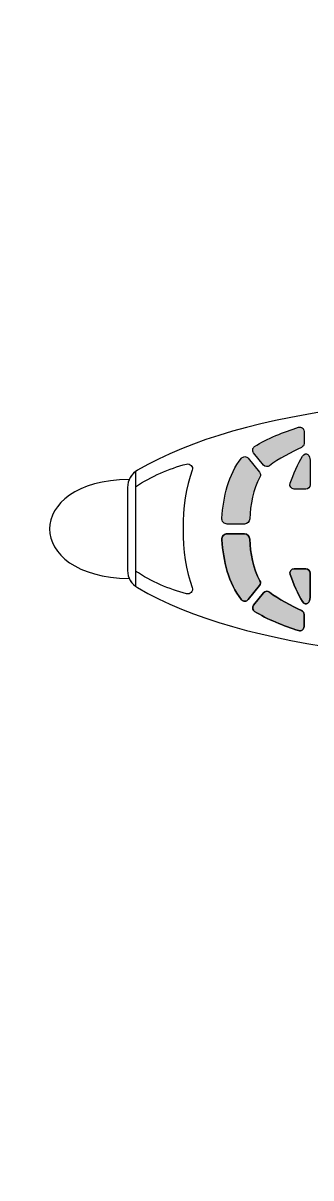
# Model space of a CAD drawing. Extents: x 65 to 355, y 40 to 244.
# Drawn here: x 96.1 to 109.1, y 92.4 to 144.4 of the extents above; entities that cross this region are included whole.
import ezdxf

# ---------------------------------------------------------------- set-up
doc = ezdxf.new("R2010")
doc.units = 0
doc.header["$MEASUREMENT"] = 0
doc.layers.add('4-VIEW', color=7, linetype='CONTINUOUS')
doc.layers.add('SOLIDS', color=7, linetype='CONTINUOUS')

msp = doc.modelspace()

# ---------------------------------------------------------------- hatches: boundary and pattern name
at = {"layer": 'SOLIDS'}
h = msp.add_hatch(color=7, dxfattribs=at)
edge = h.paths.add_edge_path()
edge.add_spline(control_points=[(108.514, 126.211), (107.891, 126.004), (107.076, 125.696), (106.541, 125.345), (106.494, 125.314), (106.465, 125.268), (106.456, 125.213), (106.447, 125.157), (106.461, 125.106), (106.497, 125.061), (106.497, 125.061), (106.942, 124.508), (106.942, 124.508), (107.009, 124.425), (107.131, 124.412), (107.214, 124.478), (107.59, 124.779), (108.238, 125.105), (108.657, 125.306), (108.725, 125.339), (108.766, 125.404), (108.767, 125.48), (108.767, 125.48), (108.768, 126.027), (108.768, 126.027), (108.769, 126.091), (108.74, 126.147), (108.688, 126.184), (108.636, 126.222), (108.575, 126.232), (108.514, 126.211)], knot_values=[0, 0, 0, 0, 1, 1, 1, 2, 2, 2, 3, 3, 3, 4, 4, 4, 5, 5, 5, 6, 6, 6, 7, 7, 7, 8, 8, 8, 9, 9, 9, 10, 10, 10, 10], degree=3, periodic=1)
h = msp.add_hatch(color=7, dxfattribs=at)
edge = h.paths.add_edge_path()
edge.add_spline(control_points=[(105.952, 124.818), (105.342, 124.081), (105.142, 123.064), (105.063, 122.118), (105.057, 122.047), (105.079, 121.983), (105.127, 121.93), (105.176, 121.878), (105.237, 121.851), (105.308, 121.851), (105.308, 121.851), (106.077, 121.851), (106.077, 121.851), (106.209, 121.851), (106.318, 121.956), (106.323, 122.088), (106.346, 122.711), (106.464, 123.424), (106.778, 123.964), (106.819, 124.034), (106.813, 124.119), (106.762, 124.183), (106.762, 124.183), (106.252, 124.816), (106.252, 124.816), (106.215, 124.863), (106.163, 124.887), (106.103, 124.888), (106.043, 124.888), (105.99, 124.864), (105.952, 124.818)], knot_values=[0, 0, 0, 0, 1, 1, 1, 2, 2, 2, 3, 3, 3, 4, 4, 4, 5, 5, 5, 6, 6, 6, 7, 7, 7, 8, 8, 8, 9, 9, 9, 10, 10, 10, 10], degree=3, periodic=1)
h = msp.add_hatch(color=7, dxfattribs=at)
edge = h.paths.add_edge_path()
edge.add_spline(control_points=[(108.697, 124.901), (108.493, 124.602), (108.28, 124.066), (108.143, 123.687), (108.097, 123.56), (108.19, 123.427), (108.325, 123.427), (108.325, 123.427), (108.845, 123.427), (108.845, 123.427), (108.952, 123.427), (109.039, 123.514), (109.039, 123.621), (109.039, 123.621), (109.039, 124.725), (109.039, 124.725), (109.039, 124.916), (108.868, 125.152), (108.697, 124.901)], knot_values=[0, 0, 0, 0, 1, 1, 1, 2, 2, 2, 3, 3, 3, 4, 4, 4, 5, 5, 5, 6, 6, 6, 6], degree=3, periodic=1)
h = msp.add_hatch(color=7, dxfattribs=at)
edge = h.paths.add_edge_path()
edge.add_spline(control_points=[(105.127, 121.329), (105.079, 121.277), (105.057, 121.213), (105.063, 121.142), (105.142, 120.196), (105.342, 119.178), (105.952, 118.441), (105.99, 118.395), (106.043, 118.371), (106.103, 118.371), (106.163, 118.372), (106.215, 118.397), (106.252, 118.444), (106.252, 118.444), (106.762, 119.077), (106.762, 119.077), (106.813, 119.14), (106.819, 119.225), (106.778, 119.296), (106.464, 119.835), (106.346, 120.549), (106.323, 121.172), (106.318, 121.304), (106.209, 121.409), (106.077, 121.409), (106.077, 121.409), (105.308, 121.409), (105.308, 121.409), (105.237, 121.409), (105.176, 121.382), (105.127, 121.329)], knot_values=[0, 0, 0, 0, 1, 1, 1, 2, 2, 2, 3, 3, 3, 4, 4, 4, 5, 5, 5, 6, 6, 6, 7, 7, 7, 8, 8, 8, 9, 9, 9, 10, 10, 10, 10], degree=3, periodic=1)
h = msp.add_hatch(color=7, dxfattribs=at)
edge = h.paths.add_edge_path()
edge.add_spline(control_points=[(108.845, 119.832), (108.845, 119.832), (108.325, 119.832), (108.325, 119.832), (108.19, 119.832), (108.097, 119.699), (108.143, 119.573), (108.28, 119.194), (108.493, 118.657), (108.697, 118.358), (108.868, 118.108), (109.039, 118.343), (109.039, 118.534), (109.039, 118.534), (109.039, 119.639), (109.039, 119.639), (109.039, 119.745), (108.952, 119.832), (108.845, 119.832)], knot_values=[0, 0, 0, 0, 1, 1, 1, 2, 2, 2, 3, 3, 3, 4, 4, 4, 5, 5, 5, 6, 6, 6, 6], degree=3, periodic=1)
h = msp.add_hatch(color=7, dxfattribs=at)
edge = h.paths.add_edge_path()
edge.add_spline(control_points=[(107.214, 118.781), (107.131, 118.848), (107.009, 118.834), (106.942, 118.752), (106.942, 118.752), (106.497, 118.198), (106.497, 118.198), (106.461, 118.154), (106.447, 118.102), (106.456, 118.047), (106.465, 117.991), (106.494, 117.946), (106.541, 117.915), (107.076, 117.563), (107.891, 117.255), (108.514, 117.048), (108.575, 117.028), (108.636, 117.037), (108.688, 117.075), (108.74, 117.113), (108.769, 117.168), (108.768, 117.232), (108.768, 117.232), (108.767, 117.78), (108.767, 117.78), (108.766, 117.856), (108.725, 117.921), (108.657, 117.954), (108.238, 118.155), (107.59, 118.481), (107.214, 118.781)], knot_values=[0, 0, 0, 0, 1, 1, 1, 2, 2, 2, 3, 3, 3, 4, 4, 4, 5, 5, 5, 6, 6, 6, 7, 7, 7, 8, 8, 8, 9, 9, 9, 10, 10, 10, 10], degree=3, periodic=1)

# ---------------------------------------------------------------- linework, layer by layer
at = {"layer": '4-VIEW', "color": 7}
msp.add_lwpolyline([(101.169, 124.221), (101.169, 119.038)], dxfattribs=at)
for points, knots in [([(126.699, 127.911), (114.331, 127.88), (106.103, 127.095), (101.265, 124.275), (100.982, 124.11), (100.82, 123.828), (100.82, 123.5), (100.82, 123.5), (100.82, 119.76), (100.82, 119.76), (100.82, 119.431), (100.982, 119.15), (101.265, 118.985), (106.103, 116.164), (114.331, 115.38), (126.699, 115.348)], [0, 0, 0, 0, 1, 1, 1, 2, 2, 2, 3, 3, 3, 4, 4, 4, 5, 5, 5, 5]), ([(107.214, 124.478), (107.59, 124.779), (108.238, 125.105), (108.657, 125.306), (108.726, 125.339), (108.766, 125.404), (108.767, 125.48), (108.767, 125.48), (108.768, 126.027), (108.768, 126.027), (108.769, 126.091), (108.741, 126.147), (108.688, 126.184), (108.636, 126.222), (108.575, 126.232), (108.514, 126.211), (107.891, 126.004), (107.077, 125.696), (106.541, 125.345), (106.494, 125.314), (106.465, 125.268), (106.456, 125.213), (106.447, 125.157), (106.461, 125.106), (106.497, 125.061), (106.497, 125.061), (106.942, 124.508), (106.942, 124.508), (107.009, 124.425), (107.131, 124.412), (107.214, 124.478), (107.214, 124.478), (107.214, 124.478), (107.214, 124.478)], [0, 0, 0, 0, 1, 1, 1, 2, 2, 2, 3, 3, 3, 4, 4, 4, 5, 5, 5, 6, 6, 6, 7, 7, 7, 8, 8, 8, 9, 9, 9, 10, 10, 10, 11, 11, 11, 11]), ([(106.323, 122.088), (106.346, 122.711), (106.464, 123.424), (106.778, 123.964), (106.82, 124.034), (106.813, 124.119), (106.762, 124.183), (106.762, 124.183), (106.252, 124.816), (106.252, 124.816), (106.215, 124.863), (106.163, 124.887), (106.103, 124.888), (106.043, 124.888), (105.99, 124.864), (105.952, 124.818), (105.342, 124.081), (105.142, 123.064), (105.063, 122.118), (105.057, 122.047), (105.079, 121.983), (105.127, 121.93), (105.176, 121.878), (105.237, 121.851), (105.309, 121.851), (105.309, 121.851), (106.077, 121.851), (106.077, 121.851), (106.209, 121.851), (106.318, 121.956), (106.323, 122.088), (106.323, 122.088), (106.323, 122.088), (106.323, 122.088)], [0, 0, 0, 0, 1, 1, 1, 2, 2, 2, 3, 3, 3, 4, 4, 4, 5, 5, 5, 6, 6, 6, 7, 7, 7, 8, 8, 8, 9, 9, 9, 10, 10, 10, 11, 11, 11, 11]), ([(108.697, 124.901), (108.493, 124.602), (108.28, 124.066), (108.143, 123.687), (108.097, 123.56), (108.19, 123.427), (108.325, 123.427), (108.325, 123.427), (108.845, 123.427), (108.845, 123.427), (108.952, 123.427), (109.039, 123.514), (109.039, 123.621), (109.039, 123.621), (109.039, 124.725), (109.039, 124.725), (109.039, 124.916), (108.868, 125.152), (108.697, 124.901), (108.697, 124.901), (108.697, 124.901), (108.697, 124.901)], [0, 0, 0, 0, 1, 1, 1, 2, 2, 2, 3, 3, 3, 4, 4, 4, 5, 5, 5, 6, 6, 6, 7, 7, 7, 7]), ([(101.169, 123.526), (101.903, 124.007), (102.672, 124.345), (103.475, 124.551), (103.64, 124.593), (103.784, 124.433), (103.726, 124.274), (103.178, 122.779), (103.178, 120.481), (103.726, 118.986), (103.784, 118.826), (103.64, 118.666), (103.475, 118.709), (102.672, 118.914), (101.903, 119.253), (101.169, 119.734)], [0, 0, 0, 0, 1, 1, 1, 2, 2, 2, 3, 3, 3, 4, 4, 4, 5, 5, 5, 5]), ([(106.323, 121.172), (106.346, 120.549), (106.464, 119.835), (106.778, 119.296), (106.82, 119.225), (106.813, 119.14), (106.762, 119.077), (106.762, 119.077), (106.252, 118.444), (106.252, 118.444), (106.215, 118.397), (106.163, 118.372), (106.103, 118.371), (106.043, 118.371), (105.99, 118.395), (105.952, 118.441), (105.342, 119.178), (105.142, 120.196), (105.063, 121.142), (105.057, 121.213), (105.079, 121.277), (105.127, 121.329), (105.176, 121.382), (105.237, 121.409), (105.309, 121.409), (105.309, 121.409), (106.077, 121.409), (106.077, 121.409), (106.209, 121.409), (106.318, 121.304), (106.323, 121.172), (106.323, 121.172), (106.323, 121.172), (106.323, 121.172)], [0, 0, 0, 0, 1, 1, 1, 2, 2, 2, 3, 3, 3, 4, 4, 4, 5, 5, 5, 6, 6, 6, 7, 7, 7, 8, 8, 8, 9, 9, 9, 10, 10, 10, 11, 11, 11, 11]), ([(108.697, 118.358), (108.493, 118.657), (108.28, 119.194), (108.143, 119.573), (108.097, 119.699), (108.19, 119.832), (108.325, 119.832), (108.325, 119.832), (108.845, 119.832), (108.845, 119.832), (108.952, 119.832), (109.039, 119.745), (109.039, 119.639), (109.039, 119.639), (109.039, 118.534), (109.039, 118.534), (109.039, 118.343), (108.868, 118.108), (108.697, 118.358), (108.697, 118.358), (108.697, 118.358), (108.697, 118.358)], [0, 0, 0, 0, 1, 1, 1, 2, 2, 2, 3, 3, 3, 4, 4, 4, 5, 5, 5, 6, 6, 6, 7, 7, 7, 7]), ([(107.214, 118.781), (107.59, 118.481), (108.238, 118.155), (108.657, 117.954), (108.726, 117.921), (108.766, 117.856), (108.767, 117.78), (108.767, 117.78), (108.768, 117.232), (108.768, 117.232), (108.769, 117.168), (108.741, 117.113), (108.688, 117.075), (108.636, 117.037), (108.575, 117.028), (108.514, 117.048), (107.891, 117.255), (107.077, 117.563), (106.541, 117.915), (106.494, 117.946), (106.465, 117.991), (106.456, 118.047), (106.447, 118.102), (106.461, 118.154), (106.497, 118.198), (106.497, 118.198), (106.942, 118.752), (106.942, 118.752), (107.009, 118.834), (107.131, 118.848), (107.214, 118.781), (107.214, 118.781), (107.214, 118.781), (107.214, 118.781)], [0, 0, 0, 0, 1, 1, 1, 2, 2, 2, 3, 3, 3, 4, 4, 4, 5, 5, 5, 6, 6, 6, 7, 7, 7, 8, 8, 8, 9, 9, 9, 10, 10, 10, 11, 11, 11, 11])]:
    msp.add_open_spline(points, degree=3, knots=knots, dxfattribs=at)
msp.add_open_spline([(100.893, 123.862), (96.11, 123.809), (96.11, 119.45), (100.893, 119.397)], degree=3, dxfattribs=at)
at = {"layer": 'SOLIDS'}
for points, knots in [([(101.265, 124.275), (106.103, 127.095), (114.331, 127.88), (126.699, 127.911), (126.699, 127.911), (126.699, 138.18), (126.699, 138.18), (126.591, 138.147), (126.48, 138.131), (126.359, 138.131), (126.359, 138.131), (125.703, 138.131), (125.703, 138.131), (125.703, 138.131), (121.335, 138.131), (121.335, 138.131), (120.959, 138.125), (120.535, 138.138), (120.121, 138.182), (119.135, 138.287), (118.207, 138.568), (118.13, 139.178), (118.13, 139.178), (117.091, 139.178), (117.091, 139.178), (116.991, 139.178), (116.902, 139.225), (116.844, 139.298), (113.129, 139.825), (113.129, 141.371), (116.844, 141.898), (116.902, 141.971), (116.991, 142.017), (117.091, 142.017), (117.091, 142.017), (118.13, 142.017), (118.13, 142.017), (118.207, 142.628), (119.135, 142.909), (120.121, 143.014), (120.535, 143.058), (120.959, 143.071), (121.335, 143.064), (121.335, 143.064), (125.703, 143.064), (125.703, 143.064), (125.703, 143.064), (126.359, 143.064), (126.359, 143.064), (126.558, 143.064), (126.728, 143.022), (126.905, 142.93), (126.905, 142.93), (126.973, 143.852), (126.973, 143.852), (126.973, 143.852), (129.552, 178.505), (129.552, 178.505), (129.557, 178.579), (129.565, 178.651), (129.574, 178.721), (129.889, 181.169), (132.314, 181.056), (134.801, 180.175), (135.002, 180.104), (135.202, 180.028), (135.402, 179.948), (135.582, 179.876), (135.761, 179.801), (135.94, 179.723), (136.448, 179.501), (136.855, 179.155), (137.133, 178.721), (137.348, 178.385), (137.486, 177.997), (137.535, 177.572), (137.535, 177.572), (138.39, 170.211), (138.39, 170.211), (138.39, 170.211), (138.893, 165.881), (138.893, 165.881), (138.893, 165.881), (139.51, 160.57), (139.51, 160.57), (139.51, 160.57), (141.606, 142.532), (141.606, 142.532), (141.606, 142.532), (141.659, 142.076), (141.659, 142.076), (141.659, 142.076), (143.607, 141.744), (143.607, 141.744), (145.769, 141.376), (145.907, 140.034), (143.752, 139.648), (143.752, 139.648), (141.609, 139.263), (141.609, 139.263), (141.609, 139.263), (141.609, 139.046), (141.609, 139.046), (141.609, 139.046), (141.609, 127.732), (141.609, 127.732), (141.609, 127.732), (148.294, 127.686), (148.294, 127.686), (148.294, 127.686), (159.772, 127.606), (159.772, 127.606), (162.689, 127.612), (165.431, 127.486), (168.114, 127.246), (171.438, 126.949), (174.67, 126.476), (178.029, 125.859), (179.791, 125.536), (181.588, 125.173), (183.452, 124.776), (183.452, 124.776), (185.115, 140.255), (185.115, 140.255), (185.125, 140.344), (185.143, 140.43), (185.17, 140.512), (185.322, 140.977), (185.735, 141.311), (186.241, 141.351), (188.299, 141.516), (190.357, 141.292), (192.415, 141.09), (192.707, 141.062), (192.931, 140.832), (192.953, 140.539), (192.953, 140.539), (194.318, 122.347), (194.318, 122.347), (194.344, 122.005), (194.707, 121.917), (194.707, 121.63), (194.707, 121.342), (194.344, 121.254), (194.318, 120.913), (194.318, 120.913), (192.953, 102.72), (192.953, 102.72), (192.931, 102.428), (192.707, 102.199), (192.415, 102.17), (190.357, 101.967), (188.299, 101.744), (186.241, 101.908), (185.735, 101.949), (185.322, 102.283), (185.17, 102.747), (185.143, 102.829), (185.125, 102.915), (185.115, 103.004), (185.115, 103.004), (183.452, 118.484), (183.452, 118.484), (181.588, 118.087), (179.791, 117.724), (178.029, 117.401), (174.67, 116.784), (171.438, 116.311), (168.114, 116.014), (165.431, 115.774), (162.689, 115.648), (159.772, 115.654), (159.772, 115.654), (148.294, 115.574), (148.294, 115.574), (148.294, 115.574), (141.609, 115.527), (141.609, 115.527), (141.609, 115.527), (141.609, 104.214), (141.609, 104.214), (141.609, 104.214), (141.609, 103.997), (141.609, 103.997), (141.609, 103.997), (143.752, 103.612), (143.752, 103.612), (145.907, 103.225), (145.769, 101.883), (143.607, 101.516), (143.607, 101.516), (141.659, 101.184), (141.659, 101.184), (141.659, 101.184), (141.606, 100.728), (141.606, 100.728), (141.606, 100.728), (139.51, 82.689), (139.51, 82.689), (139.51, 82.689), (138.893, 77.379), (138.893, 77.379), (138.893, 77.379), (138.39, 73.048), (138.39, 73.048), (138.39, 73.048), (137.535, 65.688), (137.535, 65.688), (137.486, 65.263), (137.348, 64.874), (137.133, 64.539), (136.855, 64.105), (136.448, 63.759), (135.94, 63.537), (135.762, 63.459), (135.582, 63.384), (135.402, 63.312), (135.202, 63.232), (135.002, 63.156), (134.801, 63.085), (132.315, 62.204), (129.889, 62.09), (129.574, 64.539), (129.565, 64.609), (129.557, 64.681), (129.552, 64.755), (129.552, 64.755), (126.973, 99.408), (126.973, 99.408), (126.973, 99.408), (126.905, 100.329), (126.905, 100.329), (126.728, 100.237), (126.558, 100.195), (126.359, 100.195), (126.359, 100.195), (125.703, 100.195), (125.703, 100.195), (125.703, 100.195), (121.335, 100.195), (121.335, 100.195), (120.959, 100.189), (120.535, 100.202), (120.121, 100.246), (119.135, 100.351), (118.207, 100.632), (118.13, 101.242), (118.13, 101.242), (117.091, 101.242), (117.091, 101.242), (116.991, 101.242), (116.902, 101.289), (116.844, 101.362), (113.129, 101.889), (113.129, 103.434), (116.844, 103.961), (116.902, 104.034), (116.991, 104.081), (117.091, 104.081), (117.091, 104.081), (118.13, 104.081), (118.13, 104.081), (118.207, 104.692), (119.135, 104.973), (120.121, 105.077), (120.535, 105.122), (120.959, 105.135), (121.335, 105.128), (121.335, 105.128), (125.703, 105.128), (125.703, 105.128), (125.703, 105.128), (126.359, 105.128), (126.359, 105.128), (126.48, 105.128), (126.591, 105.113), (126.699, 105.08), (126.699, 105.08), (126.699, 115.348), (126.699, 115.348), (114.331, 115.38), (106.103, 116.164), (101.265, 118.985), (101.231, 119.005), (101.199, 119.026), (101.169, 119.049), (101.046, 119.142), (100.952, 119.261), (100.893, 119.397), (96.11, 119.45), (96.11, 123.809), (100.893, 123.862), (100.952, 123.999), (101.046, 124.117), (101.169, 124.211), (101.199, 124.234), (101.231, 124.255), (101.265, 124.275)], [0, 0, 0, 0, 1, 1, 1, 2, 2, 2, 3, 3, 3, 4, 4, 4, 5, 5, 5, 6, 6, 6, 7, 7, 7, 8, 8, 8, 9, 9, 9, 10, 10, 10, 11, 11, 11, 12, 12, 12, 13, 13, 13, 14, 14, 14, 15, 15, 15, 16, 16, 16, 17, 17, 17, 18, 18, 18, 19, 19, 19, 20, 20, 20, 21, 21, 21, 22, 22, 22, 23, 23, 23, 24, 24, 24, 25, 25, 25, 26, 26, 26, 27, 27, 27, 28, 28, 28, 29, 29, 29, 30, 30, 30, 31, 31, 31, 32, 32, 32, 33, 33, 33, 34, 34, 34, 35, 35, 35, 36, 36, 36, 37, 37, 37, 38, 38, 38, 39, 39, 39, 40, 40, 40, 41, 41, 41, 42, 42, 42, 43, 43, 43, 44, 44, 44, 45, 45, 45, 46, 46, 46, 47, 47, 47, 48, 48, 48, 49, 49, 49, 50, 50, 50, 51, 51, 51, 52, 52, 52, 53, 53, 53, 54, 54, 54, 55, 55, 55, 56, 56, 56, 57, 57, 57, 58, 58, 58, 59, 59, 59, 60, 60, 60, 61, 61, 61, 62, 62, 62, 63, 63, 63, 64, 64, 64, 65, 65, 65, 66, 66, 66, 67, 67, 67, 68, 68, 68, 69, 69, 69, 70, 70, 70, 71, 71, 71, 72, 72, 72, 73, 73, 73, 74, 74, 74, 75, 75, 75, 76, 76, 76, 77, 77, 77, 78, 78, 78, 79, 79, 79, 80, 80, 80, 81, 81, 81, 82, 82, 82, 83, 83, 83, 84, 84, 84, 85, 85, 85, 86, 86, 86, 87, 87, 87, 88, 88, 88, 89, 89, 89, 90, 90, 90, 91, 91, 91, 92, 92, 92, 93, 93, 93, 94, 94, 94, 95, 95, 95, 96, 96, 96, 97, 97, 97, 98, 98, 98, 99, 99, 99, 99]), ([(108.514, 126.211), (107.891, 126.004), (107.076, 125.696), (106.541, 125.345), (106.494, 125.314), (106.465, 125.268), (106.456, 125.213), (106.447, 125.157), (106.461, 125.106), (106.497, 125.061), (106.497, 125.061), (106.942, 124.508), (106.942, 124.508), (107.009, 124.425), (107.131, 124.412), (107.214, 124.478), (107.59, 124.779), (108.238, 125.105), (108.657, 125.306), (108.725, 125.339), (108.766, 125.404), (108.767, 125.48), (108.767, 125.48), (108.768, 126.027), (108.768, 126.027), (108.769, 126.091), (108.74, 126.147), (108.688, 126.184), (108.636, 126.222), (108.575, 126.232), (108.514, 126.211)], [0, 0, 0, 0, 1, 1, 1, 2, 2, 2, 3, 3, 3, 4, 4, 4, 5, 5, 5, 6, 6, 6, 7, 7, 7, 8, 8, 8, 9, 9, 9, 10, 10, 10, 10]), ([(105.952, 124.818), (105.342, 124.081), (105.142, 123.064), (105.063, 122.118), (105.057, 122.047), (105.079, 121.983), (105.127, 121.93), (105.176, 121.878), (105.237, 121.851), (105.308, 121.851), (105.308, 121.851), (106.077, 121.851), (106.077, 121.851), (106.209, 121.851), (106.318, 121.956), (106.323, 122.088), (106.346, 122.711), (106.464, 123.424), (106.778, 123.964), (106.819, 124.034), (106.813, 124.119), (106.762, 124.183), (106.762, 124.183), (106.252, 124.816), (106.252, 124.816), (106.215, 124.863), (106.163, 124.887), (106.103, 124.888), (106.043, 124.888), (105.99, 124.864), (105.952, 124.818)], [0, 0, 0, 0, 1, 1, 1, 2, 2, 2, 3, 3, 3, 4, 4, 4, 5, 5, 5, 6, 6, 6, 7, 7, 7, 8, 8, 8, 9, 9, 9, 10, 10, 10, 10]), ([(108.697, 124.901), (108.493, 124.602), (108.28, 124.066), (108.143, 123.687), (108.097, 123.56), (108.19, 123.427), (108.325, 123.427), (108.325, 123.427), (108.845, 123.427), (108.845, 123.427), (108.952, 123.427), (109.039, 123.514), (109.039, 123.621), (109.039, 123.621), (109.039, 124.725), (109.039, 124.725), (109.039, 124.916), (108.868, 125.152), (108.697, 124.901)], [0, 0, 0, 0, 1, 1, 1, 2, 2, 2, 3, 3, 3, 4, 4, 4, 5, 5, 5, 6, 6, 6, 6]), ([(105.127, 121.329), (105.079, 121.277), (105.057, 121.213), (105.063, 121.142), (105.142, 120.196), (105.342, 119.178), (105.952, 118.441), (105.99, 118.395), (106.043, 118.371), (106.103, 118.371), (106.163, 118.372), (106.215, 118.397), (106.252, 118.444), (106.252, 118.444), (106.762, 119.077), (106.762, 119.077), (106.813, 119.14), (106.819, 119.225), (106.778, 119.296), (106.464, 119.835), (106.346, 120.549), (106.323, 121.172), (106.318, 121.304), (106.209, 121.409), (106.077, 121.409), (106.077, 121.409), (105.308, 121.409), (105.308, 121.409), (105.237, 121.409), (105.176, 121.382), (105.127, 121.329)], [0, 0, 0, 0, 1, 1, 1, 2, 2, 2, 3, 3, 3, 4, 4, 4, 5, 5, 5, 6, 6, 6, 7, 7, 7, 8, 8, 8, 9, 9, 9, 10, 10, 10, 10]), ([(108.845, 119.832), (108.845, 119.832), (108.325, 119.832), (108.325, 119.832), (108.19, 119.832), (108.097, 119.699), (108.143, 119.573), (108.28, 119.194), (108.493, 118.657), (108.697, 118.358), (108.868, 118.108), (109.039, 118.343), (109.039, 118.534), (109.039, 118.534), (109.039, 119.639), (109.039, 119.639), (109.039, 119.745), (108.952, 119.832), (108.845, 119.832)], [0, 0, 0, 0, 1, 1, 1, 2, 2, 2, 3, 3, 3, 4, 4, 4, 5, 5, 5, 6, 6, 6, 6]), ([(107.214, 118.781), (107.131, 118.848), (107.009, 118.834), (106.942, 118.752), (106.942, 118.752), (106.497, 118.198), (106.497, 118.198), (106.461, 118.154), (106.447, 118.102), (106.456, 118.047), (106.465, 117.991), (106.494, 117.946), (106.541, 117.915), (107.076, 117.563), (107.891, 117.255), (108.514, 117.048), (108.575, 117.028), (108.636, 117.037), (108.688, 117.075), (108.74, 117.113), (108.769, 117.168), (108.768, 117.232), (108.768, 117.232), (108.767, 117.78), (108.767, 117.78), (108.766, 117.856), (108.725, 117.921), (108.657, 117.954), (108.238, 118.155), (107.59, 118.481), (107.214, 118.781)], [0, 0, 0, 0, 1, 1, 1, 2, 2, 2, 3, 3, 3, 4, 4, 4, 5, 5, 5, 6, 6, 6, 7, 7, 7, 8, 8, 8, 9, 9, 9, 10, 10, 10, 10])]:
    msp.add_open_spline(points, degree=3, knots=knots, dxfattribs=at)

doc.saveas('drawing.dxf')
